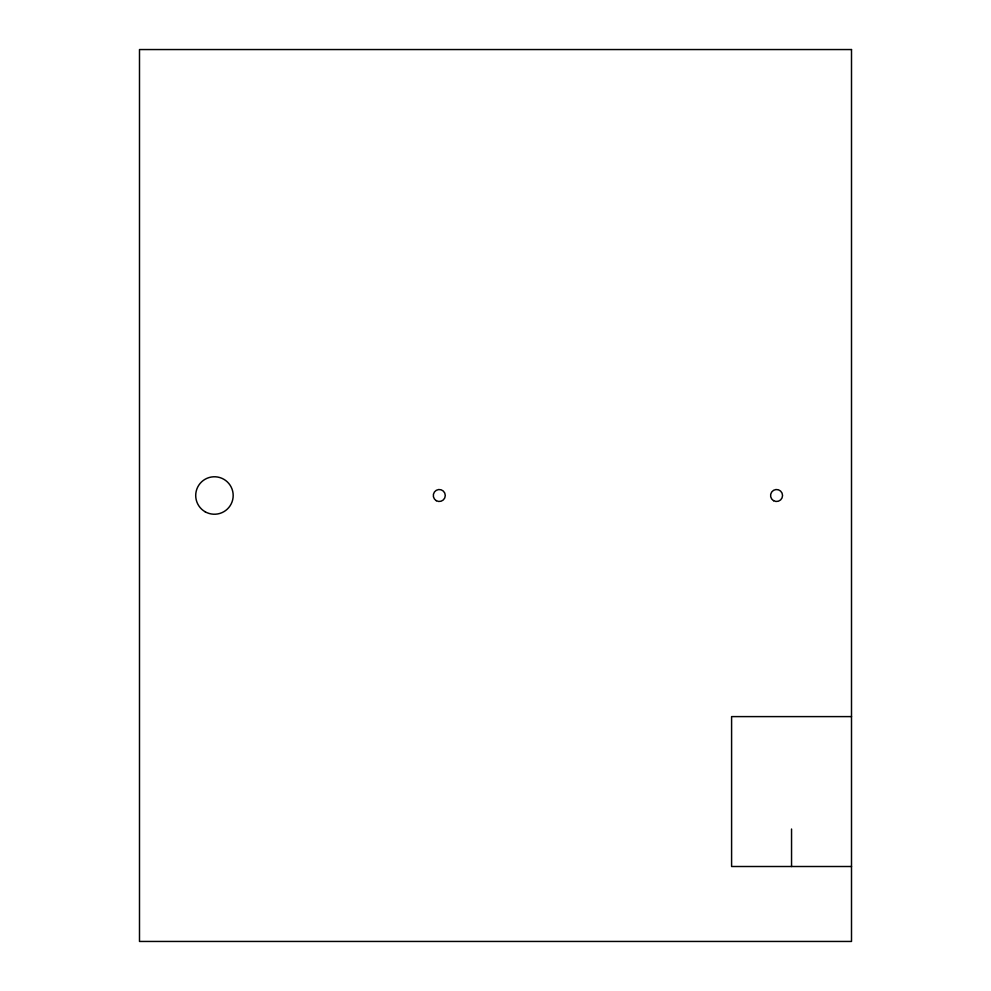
<?xml version="1.0" encoding="UTF-8"?>
<svg xmlns="http://www.w3.org/2000/svg" width="991" height="991" viewBox="0 0 991 991"><rect width="100%" height="100%" fill="white"/><g stroke="black" fill="none" stroke-linecap="round" stroke-linejoin="round"><path stroke-width="1.49" d="M851.504 716.604L731.593 716.604L731.593 866.506L851.504 866.506M791.549 829.021L791.549 866.506M851.504 49.55L139.496 49.55L139.496 941.45L851.504 941.45L851.504 49.55M436.288 500.69A5.996 5.996 0 0 0 445.281 495.5A5.996 5.996 0 0 0 436.288 490.31A5.996 5.996 0 0 0 436.288 500.69M773.562 500.69A5.996 5.996 0 0 0 782.556 495.5A5.996 5.996 0 0 0 773.562 490.31A5.996 5.996 0 0 0 773.562 500.69M205.075 511.728A18.742 18.742 0 0 0 233.182 495.5A18.742 18.742 0 0 0 205.075 479.272A18.742 18.742 0 0 0 205.075 511.728"/></g></svg>
